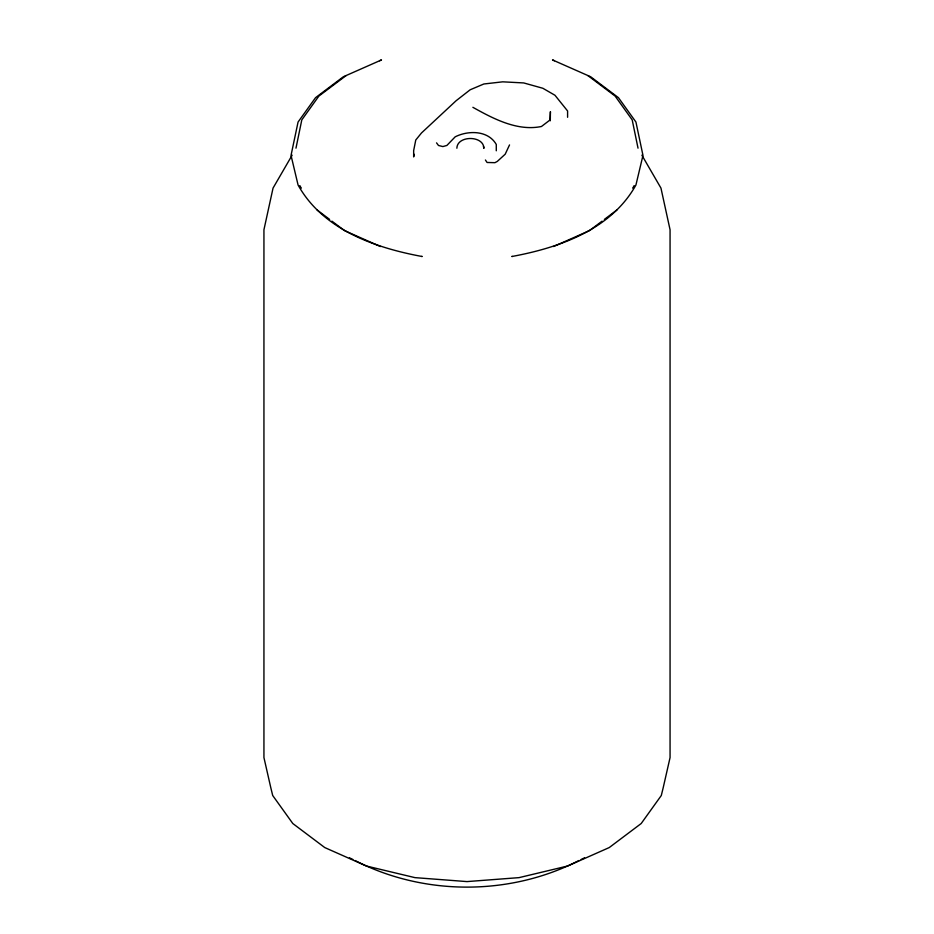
<?xml version="1.0" encoding="UTF-8"?>
<svg xmlns="http://www.w3.org/2000/svg" width="934" height="934" viewBox="0 0 934 934"><rect width="100%" height="100%" fill="white"/><g stroke="black" fill="none" stroke-linecap="round" stroke-linejoin="round"><path stroke-width="1.4" d="M550.289 120.778L550.418 111.695L550.033 119.972L541.475 126.487C517.354 131.484 493.327 118.7 472.884 107.317M414.182 154.262L413.657 156.912L413.657 150.584L415.77 140.007L421.503 132.955L456.049 100.79L470.164 89.781L483.847 83.99L502.749 81.83L523.74 82.939L542.864 88.275L554.971 95.268L567.592 110.971L567.592 117.287M509.532 144.922L505.201 154.192L497.285 161.43L494.927 162.679L487.081 162.481L485.423 160.006M292.132 155.172L273.043 188.096L263.937 229.752L263.937 757.579L270.848 787.922L272.705 795.511L292.797 823.519L324.763 847.57L366.42 866.028L414.941 877.633L467 881.591L519.059 877.633L567.58 866.028L609.237 847.57L641.203 823.519L661.295 795.511L663.152 787.922L670.063 757.579L670.063 229.752L660.957 188.096L641.868 155.172M633.626 186.952L634.268 185.819L632.622 188.119M346.059 75.619L318.879 96.074L301.799 119.891L295.973 148.167M602.068 221.148L589.447 230.64L553.582 246.529M604.356 219.42L616.965 209.928M581.17 859.443L584.556 857.821M578.905 860.541C510.104 895.975 423.896 895.975 355.095 860.541M379.554 60.722L381.481 59.928L343.327 76.775L315.54 97.685L298.063 122.039L291.023 155.383L298.074 185.025C322.895 229.636 374.732 247.743 422.18 256.511L421.736 256.418M512.264 256.418L511.82 256.511C559.268 247.743 611.105 229.636 635.926 185.025L642.977 155.383L635.937 122.039L618.46 97.685L590.673 76.775L552.519 59.928L554.446 60.722M380.418 246.529L344.553 230.64L331.932 221.148M349.444 857.821L352.83 859.443M587.941 75.619L615.121 96.074L632.201 119.891L638.027 148.167M317.035 209.928L329.644 219.42M436.54 142.867L438.49 145.482L442.879 146.568L446.884 145.447L455.197 136.819C468.249 130.27 488.132 130.211 496.281 144.466L496.281 150.783M301.378 188.119L299.732 185.819L300.374 186.952M483.45 146.323L483.894 148.343C483.73 135.267 457.181 135.232 456.878 148.237"/></g></svg>
